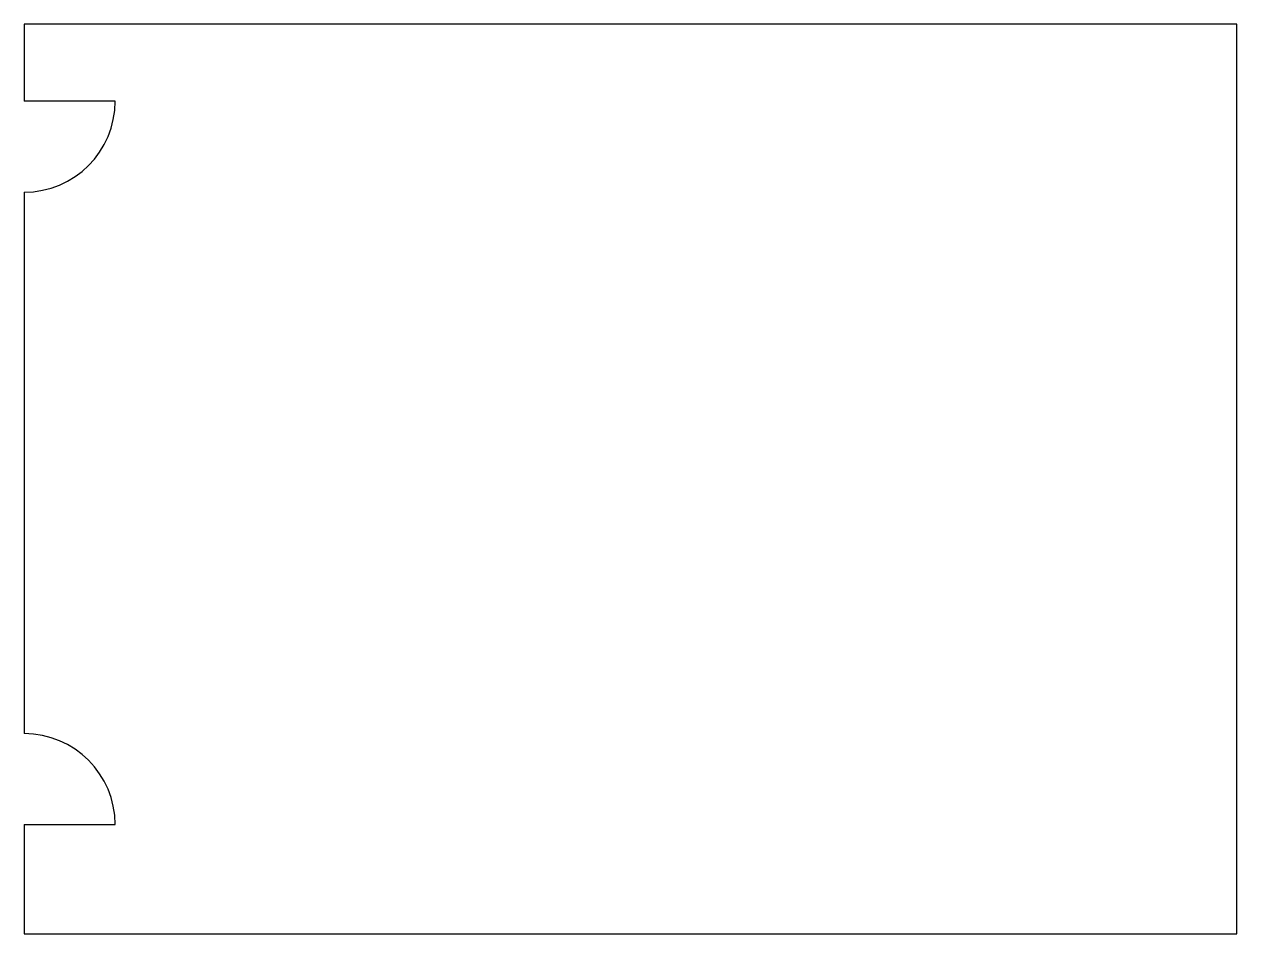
# Model space of a CAD drawing. Header units: metres. Extents: x 1.9 to 21.9, y 1.3 to 16.3.
import ezdxf

# ---------------------------------------------------------------- set-up
doc = ezdxf.new("R2010")
doc.units = ezdxf.units.M
doc.header["$MEASUREMENT"] = 0

msp = doc.modelspace()

# ---------------------------------------------------------------- linework, layer by layer
for p, q in [((21.867, 16.266), (1.867, 16.266)), ((1.867, 16.266), (1.867, 14.997)), ((21.867, 1.266), (21.867, 16.266)), ((3.367, 14.997), (1.867, 14.997)), ((1.867, 13.497), (1.867, 4.567)), ((1.867, 3.067), (3.367, 3.067)), ((1.867, 3.067), (1.867, 1.266)), ((1.867, 1.266), (21.867, 1.266))]:
    msp.add_line(p, q)
for centre, start, end in [((1.867, 14.997), 270, 360), ((1.867, 3.067), 0, 90)]:
    msp.add_arc(centre, 1.5, start, end)

doc.saveas('drawing.dxf')
